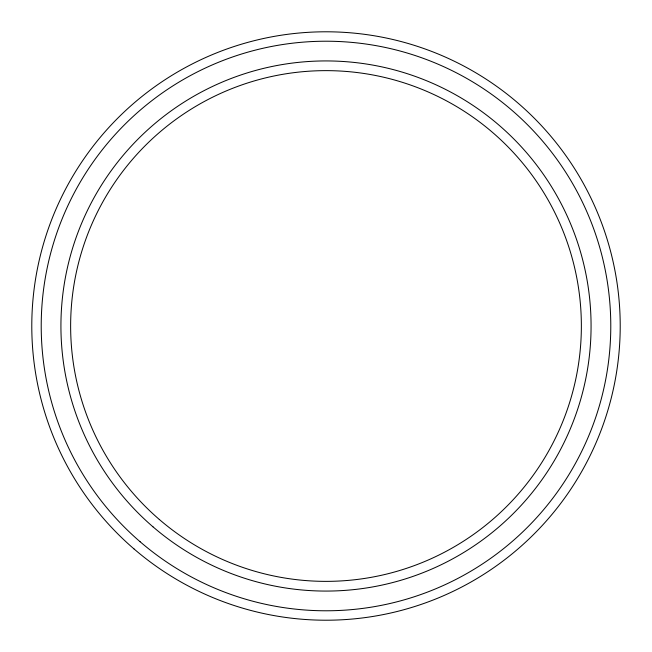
<?xml version="1.0" encoding="UTF-8"?>
<svg xmlns="http://www.w3.org/2000/svg" width="652" height="652" viewBox="0 0 652 652"><rect width="100%" height="100%" fill="white"/><g stroke="black" fill="none" stroke-linecap="round" stroke-linejoin="round"><path stroke-width="0.98" d="M133.945 548.878A294.207 294.207 0 0 0 615.048 380.882A294.207 294.207 0 0 0 229.007 48.24A294.207 294.207 0 0 0 133.945 548.878M159.308 519.457A255.364 255.364 0 0 0 576.881 373.637A255.364 255.364 0 0 0 241.81 84.915A255.364 255.364 0 0 0 159.308 519.457M140.107 541.739A284.777 284.777 0 0 0 605.781 379.122A284.777 284.777 0 0 0 232.112 57.14A284.777 284.777 0 0 0 140.107 541.739M152.967 526.808A265.071 265.071 0 0 0 586.417 375.446A265.071 265.071 0 0 0 238.616 75.746A265.071 265.071 0 0 0 152.967 526.808"/></g></svg>
